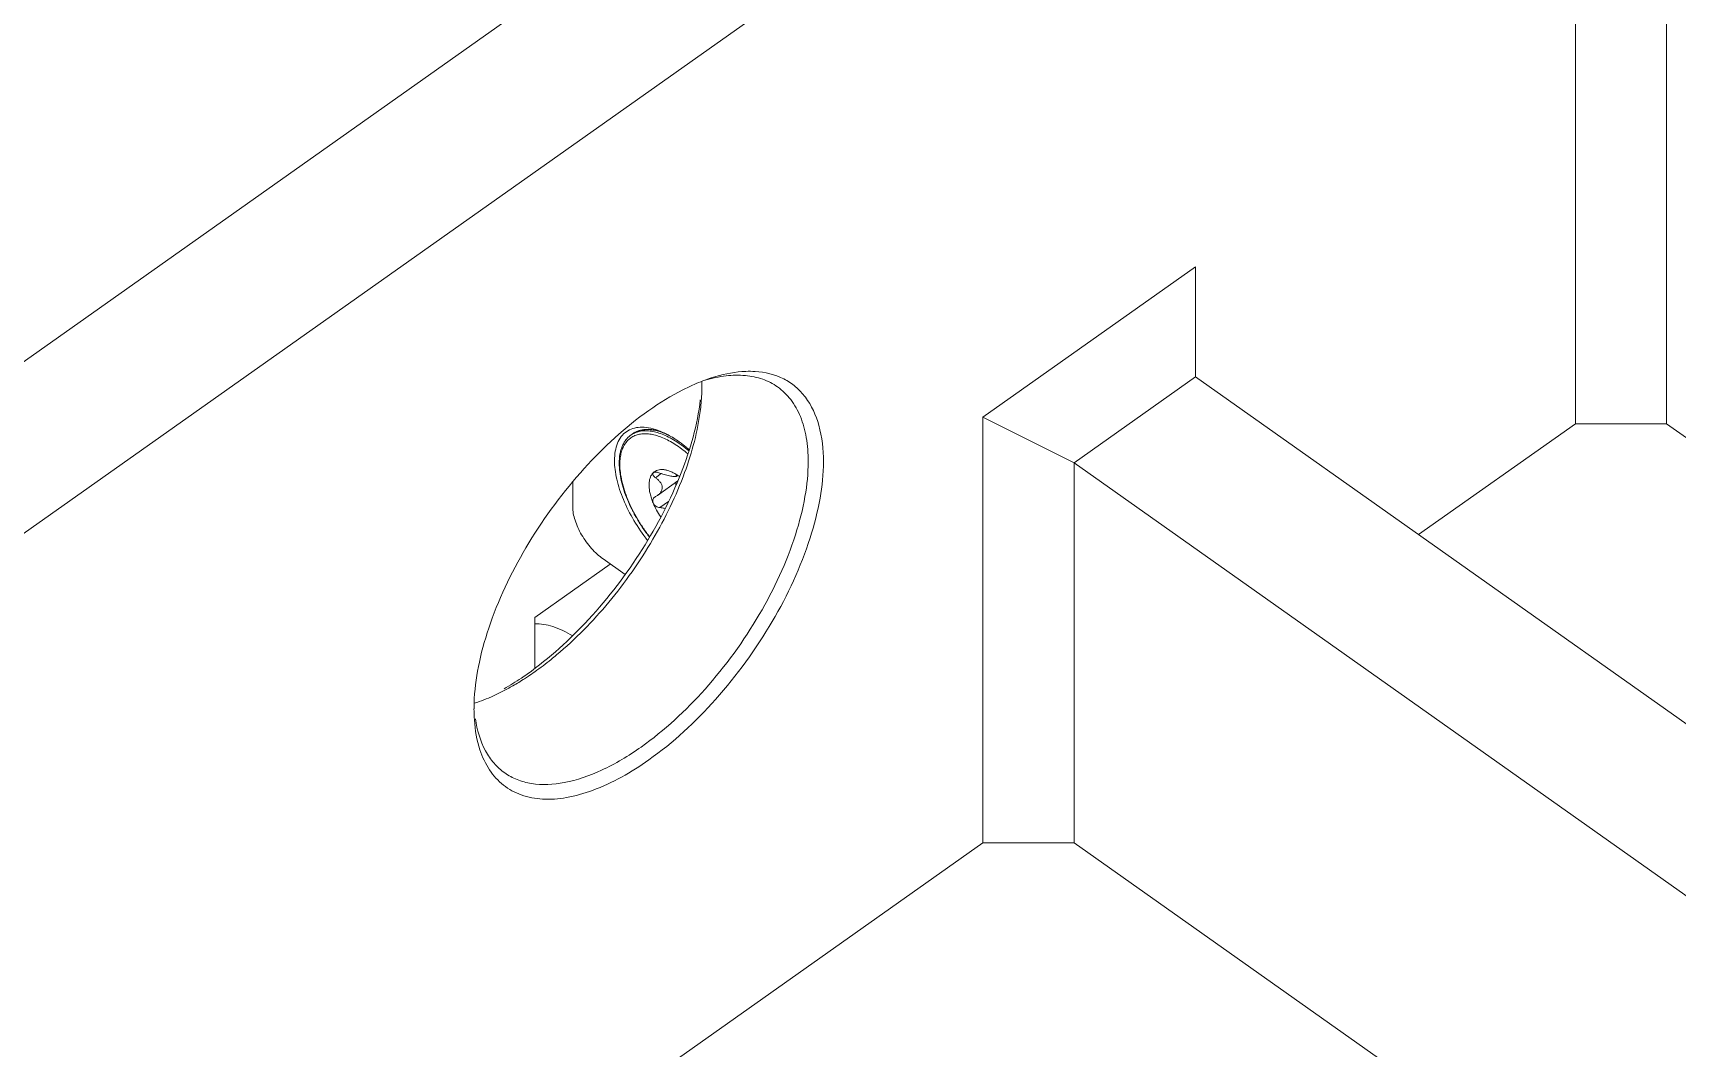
# Model space of a CAD drawing. Header units: millimetres. Extents: x 0 to 9253, y 0 to 2730.
# Drawn here: x 5221.9 to 5298.4, y 2178.8 to 2226 of the extents above; entities that cross this region are included whole.
import ezdxf

# ---------------------------------------------------------------- set-up
doc = ezdxf.new("R2010")
doc.units = ezdxf.units.MM
doc.layers.get('0').update_dxf_attribs({"lineweight": 13})

msp = doc.modelspace()

# ---------------------------------------------------------------- linework, layer by layer
at = {"color": 7, "linetype": 'Continuous'}
for p, q in [((5053.957, 2084.314), (5293.667, 2253.814)), ((5293.667, 2253.814), (5293.667, 2207.852)), ((5297.909, 2253.814), (5297.909, 2207.852)), ((5260.433, 2238.314), (5075.878, 2107.814)), ((5275.989, 2215.151), (5266.089, 2208.151)), ((5275.989, 2210.03), (5275.989, 2215.151)), ((5275.989, 2210.03), (5270.332, 2206.03)), ((5275.989, 2210.03), (5394.228, 2126.422)), ((5266.089, 2208.151), (5266.089, 2188.352)), ((5270.332, 2206.03), (5266.089, 2208.151)), ((5249.709, 2207.325), (5249.785, 2207.379)), ((5250.934, 2207.513), (5250.929, 2207.515)), ((5250.934, 2207.513), (5250.929, 2207.515)), ((5293.667, 2207.852), (5286.368, 2202.691)), ((5293.667, 2207.852), (5297.909, 2207.852)), ((5403.649, 2133.083), (5297.909, 2207.852)), ((5270.332, 2206.03), (5270.332, 2188.352)), ((5270.332, 2206.03), (5388.571, 2122.422)), ((5246.998, 2203.974), (5246.998, 2205.137)), ((5250.749, 2205.572), (5250.738, 2205.563)), ((5251.118, 2205.532), (5250.846, 2205.339)), ((5251.893, 2205.19), (5250.943, 2204.518)), ((5251.801, 2204.988), (5251.79, 2205.061)), ((5251.838, 2205.47), (5251.817, 2205.455)), ((5251.884, 2205.447), (5251.819, 2205.401)), ((5251.864, 2205.17), (5251.884, 2205.171)), ((5251.884, 2205.447), (5251.947, 2205.406)), ((5250.846, 2204.46), (5250.813, 2204.44)), ((5250.943, 2204.518), (5250.846, 2204.46)), ((5251.458, 2204.234), (5251.056, 2203.949)), ((5248.747, 2201.322), (5245.23, 2198.835)), ((5249.431, 2200.839), (5248.412, 2201.559)), ((5245.23, 2196.475), (5245.23, 2198.835)), ((5266.089, 2188.352), (5091.913, 2065.191)), ((5266.089, 2188.352), (5270.332, 2188.352)), ((5376.071, 2113.583), (5270.332, 2188.352))]:
    msp.add_line(p, q, dxfattribs=at)
for centre, radius, start, end in [((5256.261, 2201.439), 8.999, 110.86294, 113.70525), ((5245.557, 2209.585), 7.451, 359.98984, 1.92088), ((5256.021, 2202.061), 8.332, 109.47289, 110.84386), ((5255.807, 2202.676), 7.681, 106.30722, 109.49718), ((5250.288, 2206.505), 1.005, 119.92916, 125.25578), ((5250.365, 2206.56), 1.004, 120.3226, 125.25708), ((5250.376, 2206.54), 1.026, 114.0215, 120.30042), ((5250.384, 2206.523), 1.045, 113.40474, 114.03095), ((5249.106, 2202.77), 5.043, 54.56404, 56.21278), ((5248.976, 2202.586), 5.268, 54.08336, 54.57532), ((5248.732, 2202.254), 5.681, 49.74251, 54.05589), ((5251.923, 2205.959), 2.733, 179.51839, 180.00071), ((5251.101, 2205.208), 0.508, 134.02805, 135.70695), ((5250.509, 2203.372), 2.491, 54.73131, 56.48174), ((5250.455, 2203.295), 2.585, 54.11552, 54.73431), ((5251.145, 2204.272), 1.389, 53.56653, 54.72477), ((5237.263, 2207.57), 13.797, 303.76814, 305.2704), ((5251.307, 2194.565), 8.905, 176.75083, 178.27616), ((5250.732, 2194.582), 8.33, 178.2741, 179.98983), ((5240.125, 2202.019), 7.533, 287.71349, 289.47694)]:
    msp.add_arc(centre, radius, start, end, dxfattribs=at)
for points, knots in [([(5252.643, 2209.679), (5252.468, 2209.602), (5251.734, 2209.253), (5251.04, 2208.823), (5250.533, 2208.465)], [0, 0, 0, 0, 0.23616, 1, 1, 1, 1]), ([(5253.008, 2209.583), (5253.008, 2209.498), (5253.002, 2209.143), (5252.973, 2208.788), (5252.941, 2208.521)], [0, 0, 0, 0, 0.241469, 1, 1, 1, 1]), ([(5256.53, 2209.565), (5256.318, 2209.714), (5255.836, 2209.961), (5255.01, 2210.128), (5254.097, 2210.103), (5253.476, 2209.968), (5253.156, 2209.874)], [0, 0, 0, 0, 0.2225, 0.45747, 0.714627, 1, 1, 1, 1]), ([(5255.485, 2210.285), (5255.342, 2210.293), (5254.722, 2210.298), (5254.106, 2210.181), (5253.651, 2210.048)], [0, 0, 0, 0, 0.232716, 1, 1, 1, 1]), ([(5258.665, 2206.083), (5258.665, 2206.653), (5258.559, 2207.713), (5258.026, 2208.909), (5257.387, 2209.589), (5256.631, 2210.093), (5255.944, 2210.257), (5255.485, 2210.285)], [0, 0, 0, 0, 0.291419, 0.538606, 0.652467, 0.764716, 1, 1, 1, 1]), ([(5257.958, 2206.083), (5257.958, 2206.46), (5257.906, 2207.175), (5257.641, 2208.164), (5257.19, 2208.983), (5256.762, 2209.401), (5256.53, 2209.565)], [0, 0, 0, 0, 0.289643, 0.548347, 0.781425, 1, 1, 1, 1]), ([(5252.936, 2208.959), (5252.795, 2207.795), (5252.1, 2205.36), (5250.312, 2201.908), (5247.89, 2198.733), (5245.918, 2196.938), (5244.876, 2196.202)], [0, 0, 0, 0, 0.227738, 0.486207, 0.752003, 1, 1, 1, 1]), ([(5250.533, 2208.465), (5249.435, 2207.688), (5247.368, 2205.783), (5244.875, 2202.423), (5243.344, 2199.301), (5242.623, 2196.822), (5242.447, 2195.635), (5242.415, 2195.07)], [0, 0, 0, 0, 0.250908, 0.519364, 0.777297, 0.894329, 1, 1, 1, 1]), ([(5252.941, 2208.521), (5252.82, 2207.516), (5252.254, 2205.411), (5250.786, 2202.382), (5248.773, 2199.515), (5247.126, 2197.828), (5246.245, 2197.09)], [0, 0, 0, 0, 0.22485, 0.479306, 0.744644, 1, 1, 1, 1]), ([(5250.946, 2207.551), (5250.808, 2207.599), (5250.541, 2207.673), (5250.147, 2207.703), (5249.791, 2207.645), (5249.483, 2207.494), (5249.239, 2207.254), (5249.064, 2206.938), (5248.962, 2206.556), (5248.942, 2206.28), (5248.942, 2206.134)], [0, 0, 0, 0, 0.144915, 0.274145, 0.390691, 0.499997, 0.609306, 0.725837, 0.855094, 1, 1, 1, 1]), ([(5249.16, 2206.009), (5249.16, 2206.149), (5249.175, 2206.355), (5249.233, 2206.615), (5249.294, 2206.791), (5249.371, 2206.952), (5249.466, 2207.096), (5249.578, 2207.222), (5249.664, 2207.293), (5249.709, 2207.325)], [0, 0, 0, 0, 0.283345, 0.414706, 0.539907, 0.659852, 0.775647, 0.888522, 1, 1, 1, 1]), ([(5249.19, 2205.982), (5249.19, 2206.076), (5249.201, 2206.257), (5249.25, 2206.514), (5249.329, 2206.744), (5249.44, 2206.943), (5249.58, 2207.108), (5249.749, 2207.237), (5249.943, 2207.328), (5250.161, 2207.38), (5250.397, 2207.392), (5250.651, 2207.366), (5250.918, 2207.301), (5251.197, 2207.199), (5251.484, 2207.061), (5251.776, 2206.888), (5252.07, 2206.682), (5252.261, 2206.528), (5252.357, 2206.447)], [0, 0, 0, 0, 0.065379, 0.125769, 0.181584, 0.233644, 0.283117, 0.331487, 0.380391, 0.43139, 0.485777, 0.544483, 0.608079, 0.676813, 0.750672, 0.829435, 0.912718, 1, 1, 1, 1]), ([(5249.785, 2207.379), (5249.826, 2207.408), (5249.911, 2207.46), (5250.049, 2207.52), (5250.197, 2207.562), (5250.408, 2207.595), (5250.695, 2207.591), (5250.923, 2207.544), (5251.04, 2207.511)], [0, 0, 0, 0, 0.113664, 0.22845, 0.345652, 0.466321, 0.72138, 1, 1, 1, 1]), ([(5249.787, 2207.375), (5249.851, 2207.412), (5249.99, 2207.473), (5250.22, 2207.521), (5250.47, 2207.528), (5250.737, 2207.493), (5251.019, 2207.418), (5251.312, 2207.303), (5251.613, 2207.15), (5251.811, 2207.028), (5251.91, 2206.962)], [0, 0, 0, 0, 0.097326, 0.199251, 0.308335, 0.426372, 0.554406, 0.692838, 0.841549, 1, 1, 1, 1]), ([(5250.929, 2207.515), (5250.841, 2207.537), (5250.669, 2207.571), (5250.417, 2207.584), (5250.182, 2207.557), (5250.036, 2207.511), (5249.969, 2207.482)], [0, 0, 0, 0, 0.278255, 0.535331, 0.77433, 1, 1, 1, 1]), ([(5251.197, 2207.43), (5251.175, 2207.439), (5251.089, 2207.47), (5251, 2207.496), (5250.934, 2207.513)], [0, 0, 0, 0, 0.256803, 1, 1, 1, 1]), ([(5251.947, 2207.014), (5251.784, 2207.129), (5251.462, 2207.332), (5251.115, 2207.491), (5250.946, 2207.551)], [0, 0, 0, 0, 0.525376, 1, 1, 1, 1]), ([(5251.445, 2207.326), (5251.424, 2207.335), (5251.343, 2207.373), (5251.26, 2207.407), (5251.197, 2207.43)], [0, 0, 0, 0, 0.255762, 1, 1, 1, 1]), ([(5252.418, 2206.644), (5252.379, 2206.678), (5252.227, 2206.807), (5252.069, 2206.929), (5251.947, 2207.014)], [0, 0, 0, 0, 0.256123, 1, 1, 1, 1]), ([(5248.942, 2206.134), (5248.942, 2205.995), (5248.962, 2205.705), (5249.073, 2205.091), (5249.343, 2204.283), (5249.83, 2203.325), (5250.25, 2202.715), (5250.482, 2202.421)], [0, 0, 0, 0, 0.102125, 0.213152, 0.457957, 0.724669, 1, 1, 1, 1]), ([(5250.574, 2202.567), (5250.467, 2202.703), (5250.263, 2202.983), (5249.986, 2203.419), (5249.743, 2203.866), (5249.537, 2204.315), (5249.373, 2204.76), (5249.253, 2205.193), (5249.179, 2205.608), (5249.16, 2205.879), (5249.16, 2206.009)], [0, 0, 0, 0, 0.137518, 0.274583, 0.409469, 0.540529, 0.666255, 0.785342, 0.896805, 1, 1, 1, 1]), ([(5250.582, 2202.579), (5250.476, 2202.713), (5250.275, 2202.989), (5250.002, 2203.419), (5249.762, 2203.859), (5249.56, 2204.301), (5249.398, 2204.738), (5249.28, 2205.163), (5249.208, 2205.569), (5249.19, 2205.833), (5249.19, 2205.959)], [0, 0, 0, 0, 0.137994, 0.275523, 0.410815, 0.542166, 0.668002, 0.786936, 0.897861, 1, 1, 1, 1]), ([(5250.18, 2192.805), (5251.273, 2193.578), (5253.32, 2195.484), (5255.757, 2198.841), (5257.212, 2201.948), (5257.839, 2204.387), (5257.958, 2205.54), (5257.958, 2206.083)], [0, 0, 0, 0, 0.253523, 0.524317, 0.781826, 0.897152, 1, 1, 1, 1]), ([(5250.533, 2192.202), (5251.676, 2193.01), (5253.817, 2195.002), (5256.364, 2198.512), (5257.885, 2201.76), (5258.541, 2204.31), (5258.665, 2205.515), (5258.665, 2206.083)], [0, 0, 0, 0, 0.253526, 0.524317, 0.781823, 0.897151, 1, 1, 1, 1]), ([(5250.738, 2205.563), (5250.707, 2205.531), (5250.651, 2205.456), (5250.592, 2205.321), (5250.558, 2205.166), (5250.547, 2204.991), (5250.56, 2204.8), (5250.596, 2204.596), (5250.655, 2204.382), (5250.708, 2204.239), (5250.738, 2204.166)], [0, 0, 0, 0, 0.091266, 0.189474, 0.297243, 0.416076, 0.54641, 0.687871, 0.839572, 1, 1, 1, 1]), ([(5250.723, 2205.484), (5250.719, 2205.498), (5250.716, 2205.52), (5250.725, 2205.547), (5250.733, 2205.558), (5250.738, 2205.563)], [0, 0, 0, 0, 0.521535, 0.759521, 1, 1, 1, 1]), ([(5250.846, 2205.339), (5250.831, 2205.35), (5250.803, 2205.372), (5250.767, 2205.408), (5250.739, 2205.445), (5250.727, 2205.471), (5250.723, 2205.484)], [0, 0, 0, 0, 0.288787, 0.555164, 0.793406, 1, 1, 1, 1]), ([(5251.885, 2205.449), (5251.829, 2205.485), (5251.719, 2205.552), (5251.551, 2205.632), (5251.39, 2205.688), (5251.236, 2205.718), (5251.092, 2205.722), (5250.961, 2205.7), (5250.844, 2205.651), (5250.778, 2205.601), (5250.748, 2205.573)], [0, 0, 0, 0, 0.162342, 0.313094, 0.45169, 0.578275, 0.693796, 0.80029, 0.900994, 1, 1, 1, 1]), ([(5251.056, 2205.554), (5251.026, 2205.565), (5250.968, 2205.583), (5250.895, 2205.596), (5250.841, 2205.597), (5250.796, 2205.593), (5250.765, 2205.583), (5250.749, 2205.572)], [0, 0, 0, 0, 0.299243, 0.576412, 0.70117, 0.813951, 1, 1, 1, 1]), ([(5250.846, 2205.339), (5250.886, 2205.311), (5250.961, 2205.252), (5251.057, 2205.154), (5251.118, 2205.063), (5251.149, 2204.986), (5251.162, 2204.929), (5251.166, 2204.87), (5251.159, 2204.813), (5251.142, 2204.756), (5251.108, 2204.683), (5251.043, 2204.599), (5250.978, 2204.543), (5250.943, 2204.518)], [0, 0, 0, 0, 0.143825, 0.278772, 0.403871, 0.463152, 0.520788, 0.577527, 0.634216, 0.691616, 0.750259, 0.871969, 1, 1, 1, 1]), ([(5251.819, 2205.401), (5251.815, 2205.398), (5251.805, 2205.394), (5251.786, 2205.39), (5251.762, 2205.389), (5251.718, 2205.391), (5251.649, 2205.399), (5251.552, 2205.415), (5251.439, 2205.439), (5251.315, 2205.47), (5251.186, 2205.508), (5251.099, 2205.538), (5251.056, 2205.554)], [0, 0, 0, 0, 0.017776, 0.04129, 0.071725, 0.10971, 0.208848, 0.336332, 0.485753, 0.649852, 0.822688, 1, 1, 1, 1]), ([(5251.79, 2205.061), (5251.79, 2205.068), (5251.791, 2205.09), (5251.797, 2205.113), (5251.804, 2205.128)], [0, 0, 0, 0, 0.275702, 1, 1, 1, 1]), ([(5251.817, 2205.455), (5251.816, 2205.457), (5251.814, 2205.461), (5251.812, 2205.466), (5251.812, 2205.47), (5251.814, 2205.472), (5251.815, 2205.472)], [0, 0, 0, 0, 0.355902, 0.628068, 0.829749, 1, 1, 1, 1]), ([(5251.815, 2205.472), (5251.817, 2205.474), (5251.823, 2205.474), (5251.83, 2205.473), (5251.842, 2205.469), (5251.86, 2205.461), (5251.875, 2205.452), (5251.884, 2205.447)], [0, 0, 0, 0, 0.111663, 0.198844, 0.309885, 0.605789, 1, 1, 1, 1]), ([(5251.817, 2205.455), (5251.82, 2205.449), (5251.826, 2205.439), (5251.83, 2205.424), (5251.828, 2205.41), (5251.822, 2205.403), (5251.819, 2205.401)], [0, 0, 0, 0, 0.328739, 0.585572, 0.792553, 1, 1, 1, 1]), ([(5250.723, 2204.307), (5250.718, 2204.284), (5250.716, 2204.236), (5250.729, 2204.189), (5250.738, 2204.166)], [0, 0, 0, 0, 0.483898, 1, 1, 1, 1]), ([(5250.813, 2204.44), (5250.791, 2204.424), (5250.751, 2204.385), (5250.729, 2204.333), (5250.723, 2204.307)], [0, 0, 0, 0, 0.500922, 1, 1, 1, 1]), ([(5248.412, 2201.559), (5248.315, 2201.628), (5248.126, 2201.782), (5247.772, 2202.141), (5247.468, 2202.56), (5247.233, 2203.01), (5247.101, 2203.345), (5247.019, 2203.665), (5246.998, 2203.875), (5246.998, 2203.974)], [0, 0, 0, 0, 0.122879, 0.253716, 0.524307, 0.65667, 0.782004, 0.897211, 1, 1, 1, 1]), ([(5250.738, 2204.166), (5250.784, 2204.053), (5250.892, 2203.828), (5251.021, 2203.615), (5251.092, 2203.511)], [0, 0, 0, 0, 0.491327, 1, 1, 1, 1]), ([(5251.056, 2203.949), (5251.023, 2203.951), (5250.956, 2203.965), (5250.88, 2204.002), (5250.825, 2204.044), (5250.778, 2204.092), (5250.75, 2204.135), (5250.738, 2204.166)], [0, 0, 0, 0, 0.245233, 0.498582, 0.626731, 0.754065, 1, 1, 1, 1]), ([(5251.056, 2203.949), (5251.077, 2203.948), (5251.16, 2203.94), (5251.243, 2203.921), (5251.303, 2203.901)], [0, 0, 0, 0, 0.247449, 1, 1, 1, 1]), ([(5245.23, 2198.54), (5245.511, 2198.552), (5246.139, 2198.436), (5246.702, 2198.158), (5246.994, 2197.981)], [0, 0, 0, 0, 0.451686, 1, 1, 1, 1]), ([(5246.245, 2197.09), (5246.161, 2197.019), (5245.831, 2196.748), (5245.49, 2196.489), (5245.23, 2196.305)], [0, 0, 0, 0, 0.255391, 1, 1, 1, 1]), ([(5244.876, 2196.202), (5244.787, 2196.139), (5244.437, 2195.897), (5244.077, 2195.671), (5243.802, 2195.514)], [0, 0, 0, 0, 0.256112, 1, 1, 1, 1]), ([(5244.932, 2196.1), (5244.872, 2196.06), (5244.637, 2195.906), (5244.397, 2195.759), (5244.215, 2195.654)], [0, 0, 0, 0, 0.254425, 1, 1, 1, 1]), ([(5243.217, 2195.147), (5243.168, 2195.125), (5242.977, 2195.043), (5242.783, 2194.968), (5242.637, 2194.917)], [0, 0, 0, 0, 0.255111, 1, 1, 1, 1]), ([(5244.215, 2195.654), (5244.131, 2195.606), (5243.805, 2195.424), (5243.47, 2195.258), (5243.217, 2195.147)], [0, 0, 0, 0, 0.257524, 1, 1, 1, 1]), ([(5242.401, 2194.583), (5242.401, 2194.41), (5242.422, 2193.765), (5242.531, 2193.119), (5242.68, 2192.67)], [0, 0, 0, 0, 0.268463, 1, 1, 1, 1]), ([(5242.468, 2194.115), (5242.543, 2193.6), (5242.753, 2192.854), (5243.306, 2192.041), (5243.647, 2191.731), (5243.829, 2191.602)], [0, 0, 0, 0, 0.533302, 0.771458, 1, 1, 1, 1]), ([(5243.829, 2191.602), (5244.008, 2191.475), (5244.408, 2191.259), (5245.343, 2191.01), (5246.722, 2191.087), (5248.46, 2191.708), (5249.599, 2192.394), (5250.18, 2192.805)], [0, 0, 0, 0, 0.096437, 0.196831, 0.420864, 0.688207, 1, 1, 1, 1]), ([(5242.68, 2192.67), (5242.789, 2192.342), (5243.071, 2191.731), (5243.738, 2190.993), (5244.603, 2190.521), (5245.622, 2190.333), (5246.757, 2190.42), (5248.481, 2190.914), (5249.724, 2191.63), (5250.533, 2192.202)], [0, 0, 0, 0, 0.111445, 0.214237, 0.315791, 0.423823, 0.544201, 0.680178, 1, 1, 1, 1])]:
    msp.add_open_spline(points, degree=3, knots=knots, dxfattribs=at)

doc.saveas('drawing.dxf')
